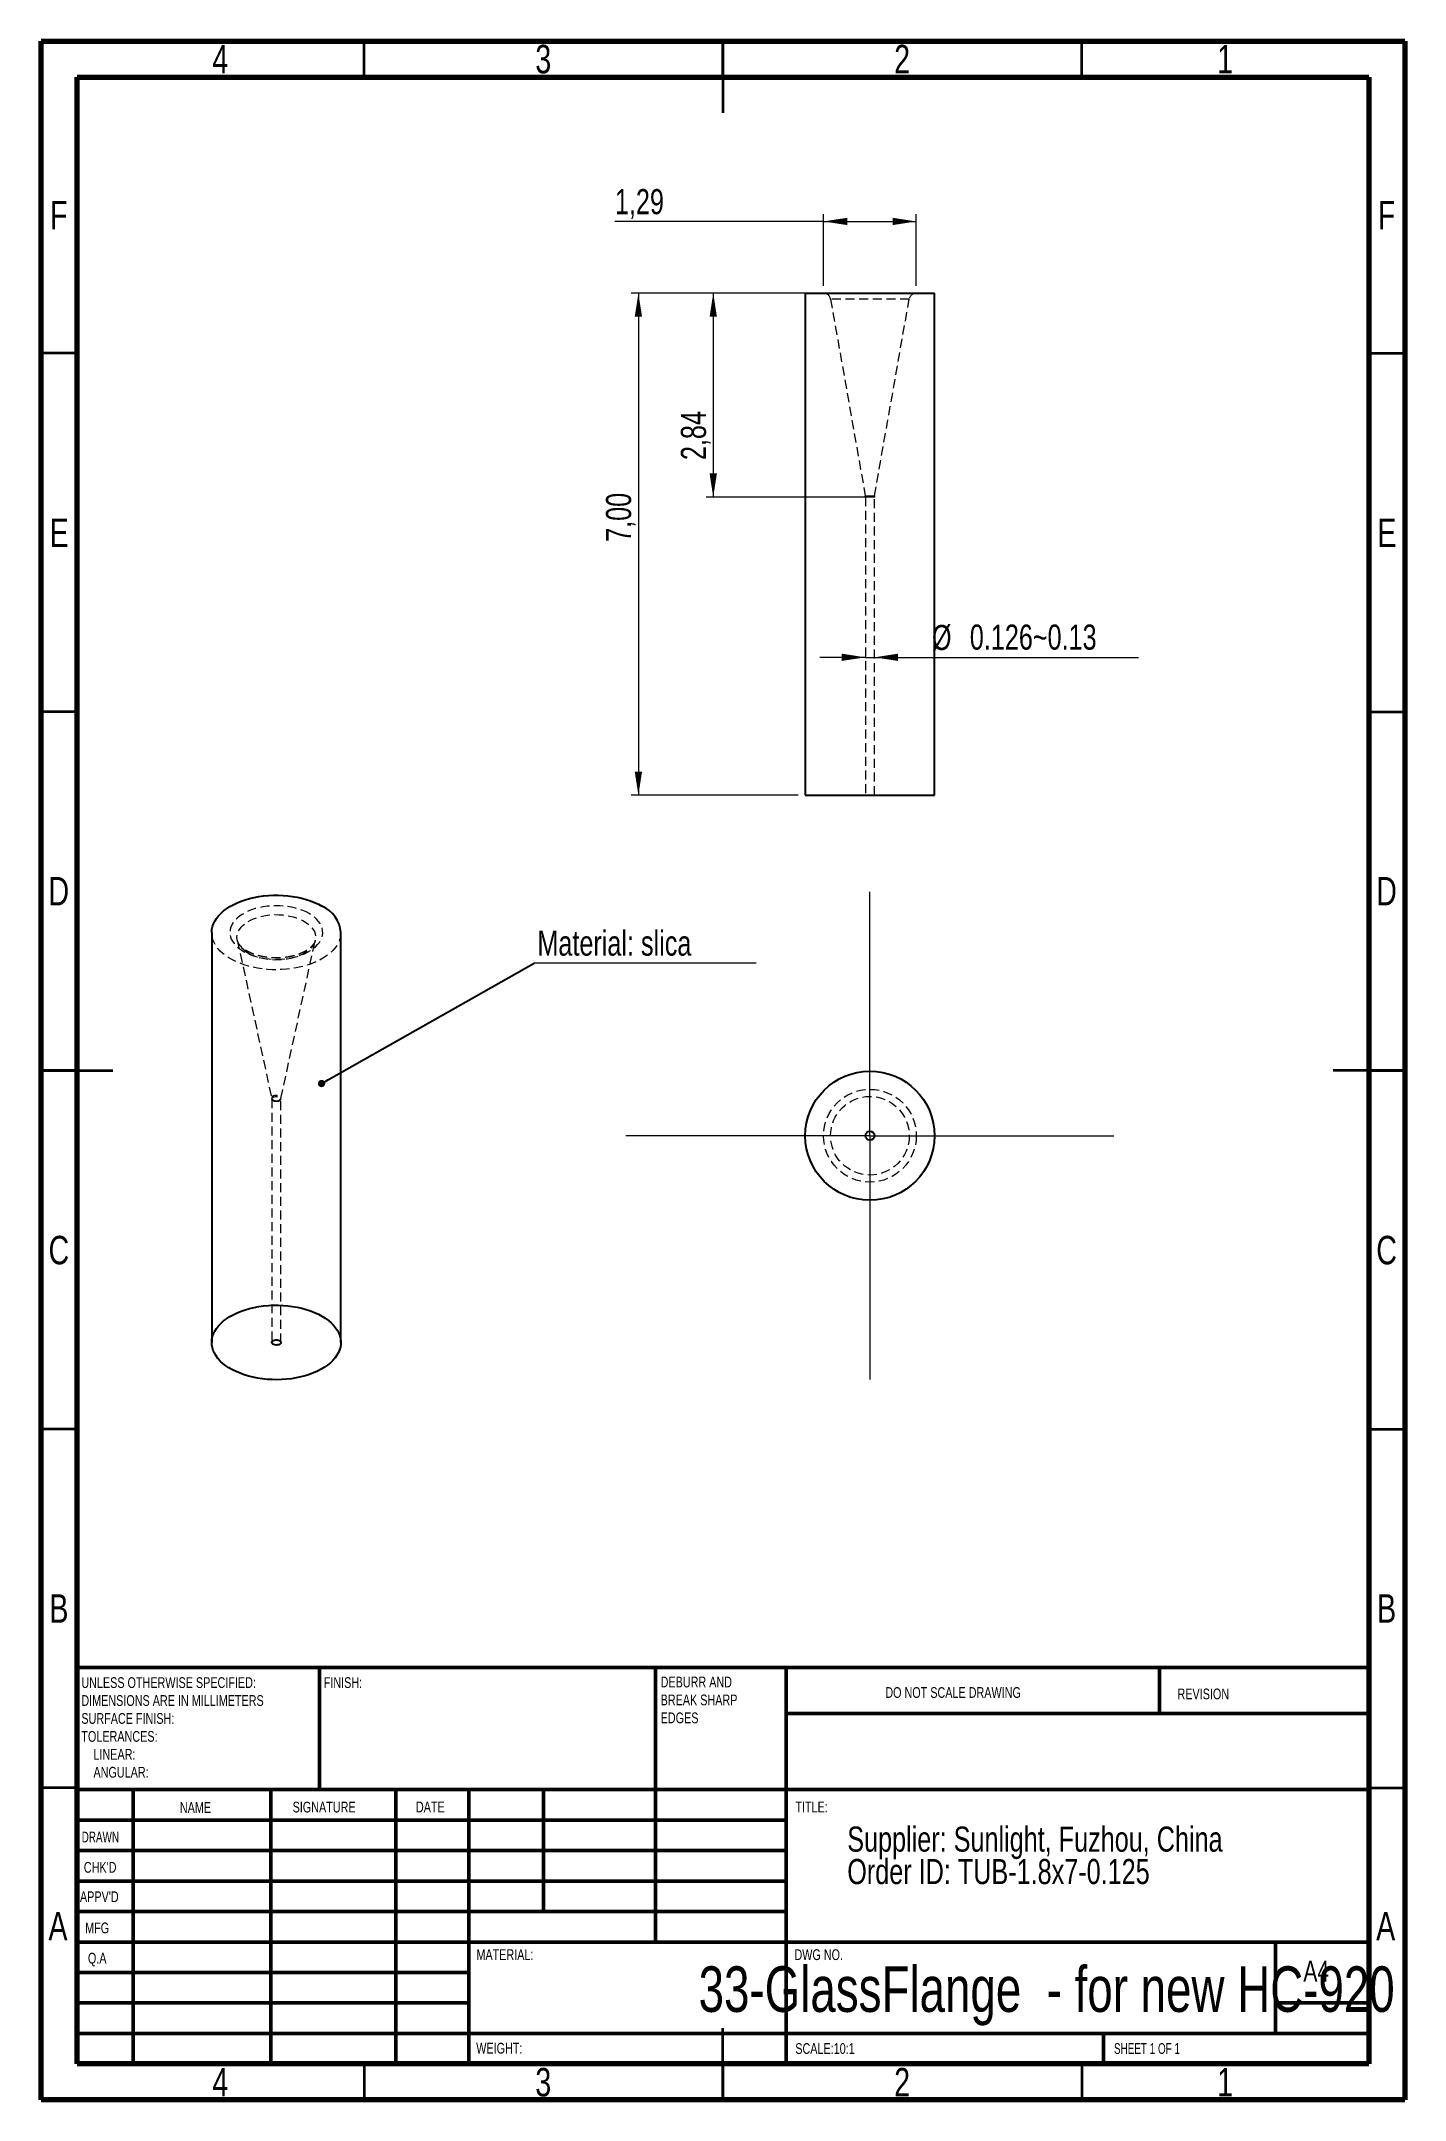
# Model space of a CAD drawing. Header units: millimetres. Extents: x 15 to 205, y 5 to 292.
import ezdxf

# ---------------------------------------------------------------- set-up
doc = ezdxf.new("R2010")
doc.units = ezdxf.units.MM
doc.linetypes.add('HIDDEN', pattern=[1.905, 1.27, -0.635])
doc.styles.add('SLDTEXTSTYLE0', font='TXT', dxfattribs={"width": 0.75})
doc.styles.add('SLDTEXTSTYLE1', font='TXT', dxfattribs={"width": 0.686449})
doc.styles.add('SLDTEXTSTYLE2', font='TXT', dxfattribs={"width": 0.6875})
doc.dimstyles.new('SLDDIMSTYLE0', dxfattribs={"dimtxt": 3.5, "dimasz": 3.302, "dimexe": 0, "dimexo": 0.0625, "dimgap": 0.875, "dimtad": 1, "dimlfac": 0.1, "dimrnd": 1e-09, "dimzin": 12, "dimdsep": 46, "dimtxsty": 'SLDTEXTSTYLE0', "dimsah": 1, "dimcen": 0.09, "dimadec": 0, "dimazin": 3, "dimtfac": 1, "dimtofl": 0, "dimtmove": 0, "dimatfit": 3, "dimfxl": 0, "dimfrac": 2, "dimtolj": 1, "dimtzin": 12, "dimarcsym": 0})
doc.dimstyles.new('SLDDIMSTYLE1', dxfattribs={"dimtxt": 3.5, "dimasz": 3.302, "dimexe": 0, "dimexo": 0.0625, "dimgap": 0.875, "dimtad": 1, "dimlfac": 0.1, "dimrnd": 1e-09, "dimzin": 12, "dimdsep": 46, "dimtxsty": 'SLDTEXTSTYLE0', "dimsah": 1, "dimcen": 0.09, "dimadec": 0, "dimazin": 3, "dimtfac": 1, "dimtmove": 0, "dimatfit": 0, "dimfxl": 0, "dimfrac": 2, "dimtolj": 1, "dimtzin": 12, "dimarcsym": 0})
doc.dimstyles.new('SLDDIMSTYLE2', dxfattribs={"dimtxt": 0.18, "dimasz": 1.016, "dimexe": 0, "dimexo": 0.0625, "dimgap": 0, "dimtad": 0, "dimtih": 1, "dimtoh": 1, "dimdec": 0, "dimrnd": 1e-09, "dimzin": 0, "dimdsep": 46, "dimtxsty": 'Standard', "dimblk1": 'DOT', "dimblk2": 'DOT', "dimsah": 1, "dimcen": 0.09, "dimadec": 0, "dimazin": 0, "dimtfac": 1.016, "dimtdec": 0, "dimtofl": 0, "dimtmove": 0, "dimatfit": 3, "dimldrblk": 'DOT', "dimfxl": 0, "dimfrac": 2, "dimtolj": 1, "dimtzin": 0, "dimarcsym": 0})

# ---------------------------------------------------------------- blocks, each defined once
blk = doc.blocks.new('SW_NOTE_0')
at = {"color": 0, "linetype": 'Continuous', "lineweight": 0, "char_height": 3.5, "attachment_point": 1, "style": 'SLDTEXTSTYLE0'}
for s, insert in [('Supplier: Sunlight, Fuzhou, China', (0, 4.51)), ('Order ID: TUB-1.8x7-0.125', (0, -0.01))]:
    blk.add_mtext(s, dxfattribs=dict(at, insert=insert))
blk = doc.blocks.new('SW_NOTE_0_1')
at = {"color": 0, "linetype": 'Continuous', "lineweight": 0, "char_height": 1.5, "attachment_point": 1, "style": 'SLDTEXTSTYLE0'}
for s, insert in [('UNLESS OTHERWISE SPECIFIED:', (0, 1.93)), ('DIMENSIONS ARE IN MILLIMETERS', (0, -0.57)), ('TOLERANCES:', (0, -5.57)), ('SURFACE FINISH:', (0, -3.07)), ('LINEAR:', (1.69, -8.07)), ('ANGULAR:', (1.69, -10.57))]:
    blk.add_mtext(s, dxfattribs=dict(at, insert=insert))
blk = doc.blocks.new('SW_NOTE_0_2')
at = {"color": 0, "linetype": 'Continuous', "lineweight": 0, "char_height": 1.5, "attachment_point": 1, "style": 'SLDTEXTSTYLE0'}
for s, insert in [('DEBURR AND', (0, 1.93)), ('BREAK SHARP', (0, -0.57)), ('EDGES', (0, -3.07))]:
    blk.add_mtext(s, dxfattribs=dict(at, insert=insert))
blk = doc.blocks.new('_D')
at = {"color": 7, "linetype": 'Continuous', "lineweight": 0}
for p, q in [((120.47, 256.87), (97.21, 256.87)), ((98.21, 256.87), (98.21, 186.87)), ((120.47, 186.87), (97.21, 186.87))]:
    blk.add_line(p, q, dxfattribs=at)
at = {"color": 7, "linetype": 'Continuous', "lineweight": 18}
for points in [[(98.21, 256.87), (97.7, 253.57), (98.72, 253.57)], [(98.21, 186.87), (98.72, 190.17), (97.7, 190.17)]]:
    blk.add_solid(points, dxfattribs=at)
at = {"color": 7, "linetype": 'Continuous', "lineweight": 18, "insert": (93.7, 222.2), "char_height": 3.5, "attachment_point": 1, "rotation": 90, "style": 'SLDTEXTSTYLE0'}
blk.add_mtext('7,00', dxfattribs=at)
blk = doc.blocks.new('_D_1')
at = {"color": 7, "linetype": 'Continuous', "lineweight": 0}
for p, q in [((123, 256.87), (107.64, 256.87)), ((108.64, 256.87), (108.64, 228.43)), ((130.09, 228.43), (107.64, 228.43))]:
    blk.add_line(p, q, dxfattribs=at)
at = {"color": 7, "linetype": 'Continuous', "lineweight": 18}
for points in [[(108.64, 256.87), (108.13, 253.57), (109.15, 253.57)], [(108.64, 228.43), (109.15, 231.73), (108.13, 231.73)]]:
    blk.add_solid(points, dxfattribs=at)
at = {"color": 7, "linetype": 'Continuous', "lineweight": 18, "insert": (104.13, 233.6), "char_height": 3.5, "attachment_point": 1, "rotation": 90, "style": 'SLDTEXTSTYLE0'}
blk.add_mtext('2,84', dxfattribs=at)
blk = doc.blocks.new('_D_2')
at = {"color": 7, "linetype": 'Continuous', "lineweight": 0}
for p, q in [((124, 257.87), (124, 267.87)), ((136.93, 257.87), (136.93, 267.87)), ((124, 266.87), (94.94, 266.87)), ((124, 266.87), (136.93, 266.87))]:
    blk.add_line(p, q, dxfattribs=at)
at = {"color": 7, "linetype": 'Continuous', "lineweight": 18}
for points in [[(124, 266.87), (127.31, 266.36), (127.31, 267.38)], [(136.93, 266.87), (133.63, 267.38), (133.63, 266.36)]]:
    blk.add_solid(points, dxfattribs=at)
at = {"color": 7, "linetype": 'Continuous', "lineweight": 18, "insert": (94.94, 271.38), "char_height": 3.5, "attachment_point": 1, "style": 'SLDTEXTSTYLE0'}
blk.add_mtext('1,29', dxfattribs=at)
blk = doc.blocks.new('_D_3')
at = {"color": 7, "linetype": 'Continuous', "lineweight": 0}
for p, q in [((129.84, 206.1), (123.49, 206.1)), ((129.84, 206.1), (131.09, 206.1)), ((131.09, 206.1), (167.91, 206.1))]:
    blk.add_line(p, q, dxfattribs=at)
at = {"color": 7, "linetype": 'Continuous', "lineweight": 18}
for points in [[(129.84, 206.1), (126.54, 206.61), (126.54, 205.6)], [(131.09, 206.1), (134.39, 205.6), (134.39, 206.61)]]:
    blk.add_solid(points, dxfattribs=at)
at = {"color": 7, "linetype": 'Continuous', "lineweight": 18, "char_height": 3.5, "attachment_point": 1, "style": 'SLDTEXTSTYLE0'}
for s, insert in [('%%c', (139.11, 210.62)), ('0.126~0.13', (144.39, 210.67))]:
    blk.add_mtext(s, dxfattribs=dict(at, insert=insert))
blk = doc.blocks.new('SW_NOTE_0_3')
at = {"color": 0, "linetype": 'Continuous', "lineweight": 0}
blk.add_line((30.94, 0), (0, 0), dxfattribs=at)
at = {"color": 0, "linetype": 'Continuous', "lineweight": 0, "insert": (0.45, 4.56), "char_height": 3.5, "attachment_point": 1, "style": 'SLDTEXTSTYLE0'}
blk.add_mtext('Material: slica', dxfattribs=at)
blk = doc.blocks.new('_Dot')
at = {"color": 0, "linetype": 'ByBlock', "lineweight": -2}
blk.add_line((-0.5, 0), (-1, 0), dxfattribs=at)
at = {"color": 0, "linetype": 'ByBlock', "const_width": 0.5}
blk.add_lwpolyline([(-0.25, 0, 1), (0.25, 0, 1)], format="xyb", close=True, dxfattribs=at)
blk = doc.blocks.new('SW_CENTERMARKSYMBOL_0')
at = {"color": 0, "linetype": 'Continuous', "lineweight": 18}
for p, q in [((0, 25), (0, 34)), ((0, 0), (0, 25)), ((-25, 0), (-34, 0)), ((0, 0), (-25, 0)), ((0, 0), (0, -25)), ((0, 0), (25, 0)), ((25, 0), (34, 0)), ((0, -25), (0, -34))]:
    blk.add_line(p, q, dxfattribs=at)

msp = doc.modelspace()

# ---------------------------------------------------------------- linework, layer by layer
at = {"color": 7, "linetype": 'Continuous', "lineweight": 70}
for p, q in [((15, 5), (15, 292)), ((15, 292), (205, 292)), ((205, 292), (205, 5)), ((20, 10), (20, 287)), ((20, 287), (200, 287)), ((200, 287), (200, 10)), ((200, 10), (20, 10)), ((205, 5), (15, 5))]:
    msp.add_line(p, q, dxfattribs=at)
at = {"color": 7, "linetype": 'Continuous', "lineweight": 35}
for p, q in [((60, 287), (60, 292)), ((110, 292), (110, 282)), ((110, 287), (110, 292)), ((160, 287), (160, 292)), ((20, 248.5), (15, 248.5)), ((200, 248.5), (205, 248.5)), ((20, 198.5), (15, 198.5)), ((200, 198.5), (205, 198.5)), ((15, 148.5), (25, 148.5)), ((20, 148.5), (15, 148.5)), ((205, 148.5), (195, 148.5)), ((200, 148.5), (205, 148.5)), ((20, 98.5), (15, 98.5)), ((200, 98.5), (205, 98.5)), ((20, 48.5), (15, 48.5)), ((200, 48.5), (205, 48.5)), ((110, 5), (110, 15)), ((60, 10), (60, 5)), ((110, 10), (110, 5)), ((160, 10), (160, 5))]:
    msp.add_line(p, q, dxfattribs=at)
at = {"color": 7, "linetype": 'Continuous', "lineweight": 25}
for p, q in [((121.467, 256.87), (121.467, 186.87)), ((121.467, 256.87), (130.467, 256.87)), ((130.467, 256.87), (139.467, 256.87)), ((139.467, 186.87), (139.467, 256.87)), ((121.467, 186.87), (130.467, 186.87)), ((130.467, 186.87), (139.467, 186.87)), ((38.759, 167.741), (38.759, 110.583)), ((56.759, 110.583), (56.759, 167.741))]:
    msp.add_line(p, q, dxfattribs=at)
at = {"color": 7, "linetype": 'HIDDEN', "lineweight": 18}
for p, q in [((124.988, 256.044), (129.827, 228.6)), ((135.945, 256.044), (124.99, 256.044)), ((131.108, 228.6), (135.947, 256.044)), ((129.834, 228.6), (131.101, 228.6)), ((129.842, 228.426), (129.842, 186.87)), ((131.091, 228.426), (129.844, 228.426)), ((131.092, 186.87), (131.092, 228.426)), ((42.323, 166.672), (47.124, 144.611)), ((48.394, 144.611), (53.196, 166.672)), ((47.134, 144.515), (47.134, 110.583)), ((48.384, 110.583), (48.384, 144.515))]:
    msp.add_line(p, q, dxfattribs=at)
at = {"color": 7, "linetype": 'Continuous', "lineweight": 50}
for p, q in [((20, 65.25), (200, 65.25)), ((20, 65.25), (20, 10)), ((53.8, 48.25), (53.8, 65.25)), ((100.6, 65.25), (100.6, 27)), ((118.8, 65.25), (118.8, 10)), ((170.8, 58.875), (170.8, 65.25)), ((200, 58.875), (118.8, 58.875)), ((200, 48.25), (20, 48.25)), ((27.8, 48.25), (27.8, 10)), ((46.991, 48.25), (46.991, 10)), ((64.399, 48.25), (64.399, 10)), ((74.6, 10), (74.6, 48.25)), ((85, 31.25), (85, 48.25)), ((118.8, 44), (20, 44)), ((118.8, 39.75), (20, 39.75)), ((118.8, 35.5), (20, 35.5)), ((118.8, 31.25), (20, 31.25)), ((74.6, 27), (20, 27)), ((74.6, 27), (200, 27)), ((187, 14.25), (187, 27)), ((74.6, 22.75), (20, 22.75)), ((74.6, 18.5), (20, 18.5)), ((200, 18.5), (187, 18.5)), ((20, 14.25), (200, 14.25)), ((163, 10), (163, 14.25))]:
    msp.add_line(p, q, dxfattribs=at)
at = {"color": 7, "linetype": 'Continuous', "lineweight": 25, "flags": 128}
for points in [[(38.759, 167.741), (38.76, 167.79), (38.792, 168.183), (38.875, 168.573), (39.01, 168.959), (39.194, 169.337), (39.428, 169.706), (39.709, 170.065), (40.037, 170.409), (40.409, 170.739), (40.822, 171.051), (41.276, 171.345), (41.767, 171.617), (42.292, 171.868), (42.848, 172.095), (43.432, 172.297), (44.042, 172.473), (44.672, 172.621), (45.32, 172.742), (45.982, 172.834), (46.655, 172.897), (47.333, 172.931), (48.015, 172.934), (48.694, 172.908), (49.369, 172.853), (50.034, 172.768), (50.686, 172.654), (51.321, 172.512), (51.936, 172.343), (52.527, 172.148), (53.09, 171.927), (53.624, 171.682), (54.123, 171.415)], [(54.123, 114.257), (54.586, 113.969), (55.01, 113.661), (55.393, 113.335), (55.731, 112.994), (56.024, 112.639), (56.27, 112.273), (56.467, 111.896), (56.614, 111.512), (56.71, 111.123), (56.756, 110.731), (56.749, 110.337), (56.691, 109.946), (56.582, 109.557), (56.422, 109.175), (56.213, 108.801), (55.955, 108.437), (55.651, 108.085), (55.301, 107.748), (54.908, 107.427), (54.474, 107.124), (54.002, 106.84), (53.493, 106.579), (52.952, 106.34), (52.381, 106.125), (51.784, 105.936), (51.164, 105.774), (50.524, 105.639), (49.868, 105.532), (49.201, 105.455), (48.525, 105.406), (47.844, 105.388), (47.163, 105.399), (46.486, 105.44), (45.816, 105.51), (45.157, 105.609), (44.513, 105.737), (43.887, 105.893), (43.284, 106.075), (42.706, 106.284), (42.157, 106.517), (41.641, 106.773), (41.159, 107.051), (40.715, 107.349), (40.312, 107.666), (39.951, 107.999), (39.635, 108.348), (39.365, 108.709), (39.144, 109.081), (38.971, 109.461), (38.85, 109.848), (38.779, 110.239), (38.76, 110.632), (38.792, 111.025), (38.875, 111.415), (39.01, 111.801), (39.194, 112.179), (39.428, 112.549), (39.709, 112.907), (40.037, 113.251), (40.409, 113.581), (40.822, 113.893), (41.276, 114.187), (41.767, 114.459), (42.292, 114.71), (42.848, 114.937), (43.432, 115.139), (44.042, 115.315), (44.672, 115.463), (45.32, 115.584), (45.982, 115.676), (46.655, 115.739), (47.333, 115.773), (48.015, 115.777), (48.694, 115.751), (49.369, 115.695), (50.034, 115.61), (50.686, 115.496), (51.321, 115.354), (51.936, 115.185), (52.527, 114.99), (53.09, 114.769), (53.624, 114.524), (54.123, 114.257)], [(48.201, 110.838), (48.312, 110.752), (48.373, 110.65), (48.38, 110.543), (48.332, 110.439), (48.233, 110.348), (48.092, 110.278), (47.921, 110.235), (47.736, 110.222), (47.553, 110.242), (47.388, 110.293), (47.256, 110.369), (47.169, 110.464), (47.135, 110.57), (47.155, 110.676), (47.23, 110.775), (47.351, 110.857), (47.509, 110.914), (47.689, 110.942), (47.875, 110.938), (48.051, 110.902), (48.201, 110.838)]]:
    msp.add_lwpolyline(points, dxfattribs=at)
at = {"color": 7, "linetype": 'HIDDEN', "lineweight": 18, "flags": 128}
for points in [[(52.33, 170.38), (51.902, 170.605), (51.44, 170.808), (50.949, 170.986), (50.432, 171.138), (49.894, 171.263), (49.339, 171.359), (48.77, 171.427), (48.194, 171.464), (47.614, 171.472), (47.035, 171.449), (46.463, 171.397), (45.9, 171.315), (45.353, 171.204), (44.824, 171.066), (44.32, 170.901), (43.843, 170.71), (43.398, 170.495), (42.988, 170.259), (42.616, 170.001), (42.286, 169.726), (42, 169.435), (41.76, 169.13), (41.568, 168.814), (41.426, 168.489), (41.336, 168.159), (41.297, 167.825), (41.31, 167.49), (41.375, 167.157), (41.491, 166.829), (41.658, 166.508), (41.874, 166.198), (42.137, 165.899), (42.446, 165.616), (42.797, 165.349), (43.188, 165.102), (43.616, 164.876), (44.078, 164.673), (44.569, 164.495), (45.086, 164.343), (45.624, 164.219), (46.18, 164.122), (46.748, 164.055), (47.324, 164.018), (47.904, 164.01), (48.483, 164.033), (49.056, 164.085), (49.618, 164.167), (50.166, 164.278), (50.694, 164.416), (51.198, 164.581), (51.675, 164.772), (52.12, 164.987), (52.53, 165.223), (52.902, 165.48), (53.232, 165.756), (53.519, 166.047), (53.759, 166.352), (53.95, 166.668), (54.092, 166.992), (54.183, 167.323), (54.222, 167.657), (54.209, 167.992), (54.144, 168.325), (54.027, 168.653), (53.86, 168.973), (53.645, 169.284), (53.381, 169.583), (53.073, 169.866), (52.721, 170.132), (52.33, 170.38)], [(43.885, 164.829), (43.529, 165.056), (43.212, 165.301), (42.939, 165.562), (42.71, 165.838), (42.528, 166.125), (42.395, 166.421), (42.312, 166.723), (42.28, 167.028), (42.299, 167.333), (42.37, 167.636), (42.49, 167.934), (42.66, 168.223), (42.877, 168.502), (43.14, 168.767), (43.446, 169.017), (43.792, 169.248), (44.176, 169.459), (44.592, 169.647), (45.039, 169.812), (45.51, 169.951), (46.003, 170.062), (46.512, 170.146), (47.033, 170.201), (47.561, 170.227), (48.09, 170.224), (48.616, 170.19), (49.135, 170.128), (49.64, 170.037), (50.128, 169.918), (50.594, 169.773), (51.033, 169.603), (51.442, 169.408), (51.816, 169.192), (52.153, 168.956), (52.448, 168.703), (52.7, 168.434), (52.905, 168.152), (53.063, 167.86), (53.171, 167.561), (53.228, 167.257), (53.235, 166.952), (53.19, 166.647), (53.095, 166.346), (52.949, 166.052), (52.756, 165.768), (52.515, 165.496), (52.231, 165.238), (51.904, 164.997), (51.539, 164.776), (51.138, 164.576), (50.706, 164.4), (50.247, 164.248), (49.764, 164.122), (49.262, 164.024), (48.747, 163.955), (48.222, 163.914), (47.693, 163.903), (47.164, 163.922), (46.642, 163.97), (46.129, 164.046), (45.632, 164.151), (45.154, 164.283), (44.701, 164.441), (44.277, 164.624), (43.885, 164.829)], [(56.759, 167.741), (56.749, 167.495), (56.691, 167.103), (56.582, 166.715), (56.422, 166.333), (56.213, 165.959), (55.955, 165.595), (55.651, 165.243), (55.301, 164.906), (54.908, 164.585), (54.474, 164.281), (54.002, 163.998), (53.493, 163.736), (52.952, 163.497), (52.381, 163.283), (51.784, 163.094), (51.164, 162.931), (50.524, 162.797), (49.868, 162.69), (49.201, 162.612), (48.525, 162.564), (47.844, 162.546), (47.163, 162.557), (46.486, 162.598), (45.816, 162.668), (45.157, 162.767), (44.513, 162.895), (43.887, 163.051), (43.284, 163.233), (42.706, 163.442), (42.157, 163.674), (41.641, 163.931), (41.159, 164.209), (40.715, 164.507), (40.312, 164.824), (39.951, 165.157), (39.635, 165.506), (39.365, 165.867), (39.144, 166.239), (38.971, 166.619), (38.85, 167.006), (38.779, 167.397), (38.759, 167.741)], [(47.306, 144.396), (47.452, 144.333), (47.623, 144.296), (47.805, 144.288), (47.983, 144.311), (48.143, 144.361), (48.272, 144.436), (48.359, 144.528), (48.398, 144.631), (48.385, 144.736), (48.321, 144.834), (48.212, 144.918), (48.066, 144.981), (47.895, 145.018), (47.713, 145.026), (47.535, 145.003), (47.375, 144.953), (47.247, 144.879), (47.159, 144.786), (47.121, 144.683), (47.134, 144.579), (47.197, 144.48), (47.306, 144.396)], [(47.317, 144.26), (47.207, 144.347), (47.145, 144.448), (47.138, 144.556), (47.186, 144.66), (47.285, 144.751), (47.427, 144.821), (47.597, 144.864), (47.783, 144.876), (47.966, 144.856), (48.13, 144.806), (48.262, 144.73), (48.349, 144.634), (48.384, 144.529), (48.363, 144.422), (48.288, 144.323), (48.167, 144.242), (48.009, 144.185), (47.829, 144.157), (47.643, 144.161), (47.467, 144.196), (47.317, 144.26)]]:
    msp.add_lwpolyline(points, dxfattribs=at)
at = {"color": 7, "linetype": 'Continuous', "lineweight": 25}
for radius in [9, 0.625]:
    msp.add_circle((130.467, 139.405), radius, dxfattribs=at)
at = {"color": 7, "linetype": 'HIDDEN', "lineweight": 18}
for radius in [6.464, 5.479, 0.64]:
    msp.add_circle((130.467, 139.405), radius, dxfattribs=at)
for centre, start, end in [((124.003, 255.87), 10, 90), ((136.931, 255.87), 90, 170), ((128.842, 228.426), 0, 10), ((132.092, 228.426), 170, 180)]:
    msp.add_arc(centre, 1, start, end, dxfattribs=at)
at = {"color": 7, "linetype": 'Continuous', "lineweight": 25}
msp.add_arc((52.361, 167.368), 4.414, 4.84619, 66.47395, dxfattribs=at)
at = {"color": 7, "linetype": 'HIDDEN', "lineweight": 18}
for points, knots in [([(53.19, 166.668), (53.183, 166.631), (53.163, 166.531), (53.092, 166.362), (52.978, 166.157), (52.822, 165.946), (52.622, 165.731), (52.384, 165.522), (52.109, 165.32), (51.797, 165.128), (51.451, 164.948), (51.073, 164.782), (50.666, 164.634), (50.232, 164.504), (49.777, 164.395), (49.303, 164.308), (48.816, 164.244), (48.318, 164.204), (47.816, 164.189), (47.312, 164.198), (46.813, 164.233), (46.322, 164.291), (45.843, 164.374), (45.382, 164.479), (44.943, 164.604), (44.529, 164.749), (44.143, 164.912), (43.79, 165.089), (43.472, 165.278), (43.191, 165.477), (42.949, 165.681), (42.746, 165.888), (42.582, 166.095), (42.457, 166.299), (42.369, 166.492), (42.339, 166.613), (42.325, 166.671)], [0, 0, 0, 0, 0.0183575, 0.0492109, 0.078538, 0.1096805, 0.1398144, 0.1694291, 0.1988355, 0.2282036, 0.2576044, 0.2870966, 0.3167051, 0.3464341, 0.3762757, 0.406215, 0.4362334, 0.4663104, 0.4964245, 0.5265538, 0.5566733, 0.5867565, 0.6167812, 0.6467256, 0.6765685, 0.706291, 0.7358777, 0.7653202, 0.7946226, 0.8238089, 0.8529362, 0.8820823, 0.9113956, 0.9411406, 0.9717426, 1, 1, 1, 1]), ([(47.122, 144.608), (47.125, 144.599), (47.134, 144.571), (47.131, 144.537), (47.129, 144.515)], [0, 0, 0, 0, 0.3370195, 1, 1, 1, 1]), ([(48.386, 144.516), (48.386, 144.522), (48.382, 144.554), (48.391, 144.583), (48.398, 144.607)], [0, 0, 0, 0, 0.1872116, 1, 1, 1, 1])]:
    msp.add_open_spline(points, degree=3, knots=knots, dxfattribs=at)

# ---------------------------------------------------------------- block references
at = {"color": 7, "linetype": 'Continuous', "lineweight": 0}
for name, p in [('SW_CENTERMARKSYMBOL_0', (130.467, 139.405)), ('SW_NOTE_0_3', (83.687, 163.449)), ('SW_NOTE_0_1', (20.594, 61.987)), ('SW_NOTE_0_2', (101.309, 62.069)), ('SW_NOTE_0', (127.314, 38.588))]:
    msp.add_blockref(name, p, dxfattribs=at)

# ---------------------------------------------------------------- texts
for s, insert, char_height, attachment_point, style in [('4', (39.96, 291.487), 3.969, 2, 'SLDTEXTSTYLE0'), ('3', (84.96, 291.487), 3.969, 2, 'SLDTEXTSTYLE0'), ('2', (134.96, 291.487), 3.969, 2, 'SLDTEXTSTYLE0'), ('1', (179.96, 291.487), 3.969, 2, 'SLDTEXTSTYLE0'), ('F', (17.458, 269.737), 3.969, 2, 'SLDTEXTSTYLE0'), ('F', (202.458, 269.737), 3.969, 2, 'SLDTEXTSTYLE0'), ('E', (17.508, 225.447), 3.969, 2, 'SLDTEXTSTYLE0'), ('E', (202.508, 225.447), 3.969, 2, 'SLDTEXTSTYLE0'), ('D', (17.453, 175.487), 3.969, 2, 'SLDTEXTSTYLE0'), ('D', (202.453, 175.487), 3.969, 2, 'SLDTEXTSTYLE0'), ('C', (17.459, 125.447), 3.969, 2, 'SLDTEXTSTYLE0'), ('C', (202.459, 125.447), 3.969, 2, 'SLDTEXTSTYLE0'), ('B', (17.471, 75.487), 3.969, 2, 'SLDTEXTSTYLE0'), ('B', (202.471, 75.487), 3.969, 2, 'SLDTEXTSTYLE0'), ('FINISH:', (54.371, 63.919), 1.5, 1, 'SLDTEXTSTYLE0'), ('DO NOT SCALE DRAWING', (132.615, 62.533), 1.5, 1, 'SLDTEXTSTYLE0'), ('REVISION', (173.328, 62.335), 1.5, 1, 'SLDTEXTSTYLE0'), ('NAME', (34.322, 46.501), 1.5, 1, 'SLDTEXTSTYLE0'), ('SIGNATURE', (50.034, 46.562), 1.5, 1, 'SLDTEXTSTYLE0'), ('DATE', (67.215, 46.576), 1.5, 1, 'SLDTEXTSTYLE0'), ('TITLE:', (120.09, 46.576), 1.5, 1, 'SLDTEXTSTYLE0'), ('DRAWN', (20.643, 42.385), 1.5, 1, 'SLDTEXTSTYLE1'), ("CHK'D", (20.939, 38.162), 1.5, 1, 'SLDTEXTSTYLE0'), ("APPV'D", (20.402, 34.066), 1.5, 1, 'SLDTEXTSTYLE0'), ('A', (17.34, 31.197), 3.969, 2, 'SLDTEXTSTYLE0'), ('MFG', (21.124, 29.716), 1.5, 1, 'SLDTEXTSTYLE0'), ('A', (202.34, 31.197), 3.969, 2, 'SLDTEXTSTYLE0'), ('MATERIAL:', (75.646, 25.986), 1.5, 1, 'SLDTEXTSTYLE0'), ('DWG NO.', (119.953, 25.986), 1.5, 1, 'SLDTEXTSTYLE0'), ('Q.A', (21.509, 25.505), 1.5, 1, 'SLDTEXTSTYLE0'), ('33-GlassFlange  - for new HC-920', (155.096, 23.607), 6.35, 2, 'SLDTEXTSTYLE0'), ('A4', (190.871, 24.406), 2.9104, 1, 'SLDTEXTSTYLE0'), ('WEIGHT:', (75.618, 12.949), 1.4986, 1, 'SLDTEXTSTYLE0'), ('SCALE:10:1', (120.074, 12.9), 1.5, 1, 'SLDTEXTSTYLE0'), ('SHEET 1 OF 1', (164.478, 12.9), 1.5, 1, 'SLDTEXTSTYLE2'), ('4', (39.96, 9.447), 3.969, 2, 'SLDTEXTSTYLE0'), ('3', (84.96, 9.447), 3.969, 2, 'SLDTEXTSTYLE0'), ('2', (134.96, 9.447), 3.969, 2, 'SLDTEXTSTYLE0'), ('1', (179.96, 9.447), 3.969, 2, 'SLDTEXTSTYLE0')]:
    msp.add_mtext(s, dxfattribs=dict(at, insert=insert, char_height=char_height, attachment_point=attachment_point, style=style))

# ---------------------------------------------------------------- dimensions: what is measured, and where the dimension line sits
at = {"color": 7, "linetype": 'Continuous', "lineweight": 18}
dim = msp.add_linear_dim(base=(136.931, 266.87), p1=(124.003, 256.87), p2=(136.931, 256.87), dimstyle='SLDDIMSTYLE0', dxfattribs=at)
dim.commit()
dim.dimension.update_dxf_attribs({"geometry": '_D_2', "text_midpoint": (99.467, 266.87), "dimtype": 160})
for base, p1, p2, picture, middle in [((98.209, 186.87), (121.467, 256.87), (121.467, 186.87), '_D', (98.209, 226.721)), ((108.638, 228.426), (124.003, 256.87), (131.092, 228.426), '_D_1', (108.638, 238.121))]:
    dim = msp.add_linear_dim(base=base, p1=p1, p2=p2, angle=90, dimstyle='SLDDIMSTYLE0', dxfattribs=at)
    dim.commit()
    dim.dimension.update_dxf_attribs({"geometry": picture, "text_midpoint": middle, "dimtype": 160})
dim = msp.add_linear_dim(base=(131.092, 206.105), p1=(129.842, 186.87), p2=(131.092, 186.87), text='%%c0.126~0.13', dimstyle='SLDDIMSTYLE1', dxfattribs=at)
dim.commit()
dim.dimension.update_dxf_attribs({"geometry": '_D_3', "text_midpoint": (153.509, 206.105), "dimtype": 160})

# ---------------------------------------------------------------- leaders
at = {"color": 7, "linetype": 'Continuous', "lineweight": 0}
msp.add_leader([(54.065, 146.681), (83.687, 163.449)], dimstyle='SLDDIMSTYLE2', dxfattribs=at)

doc.saveas('drawing.dxf')
